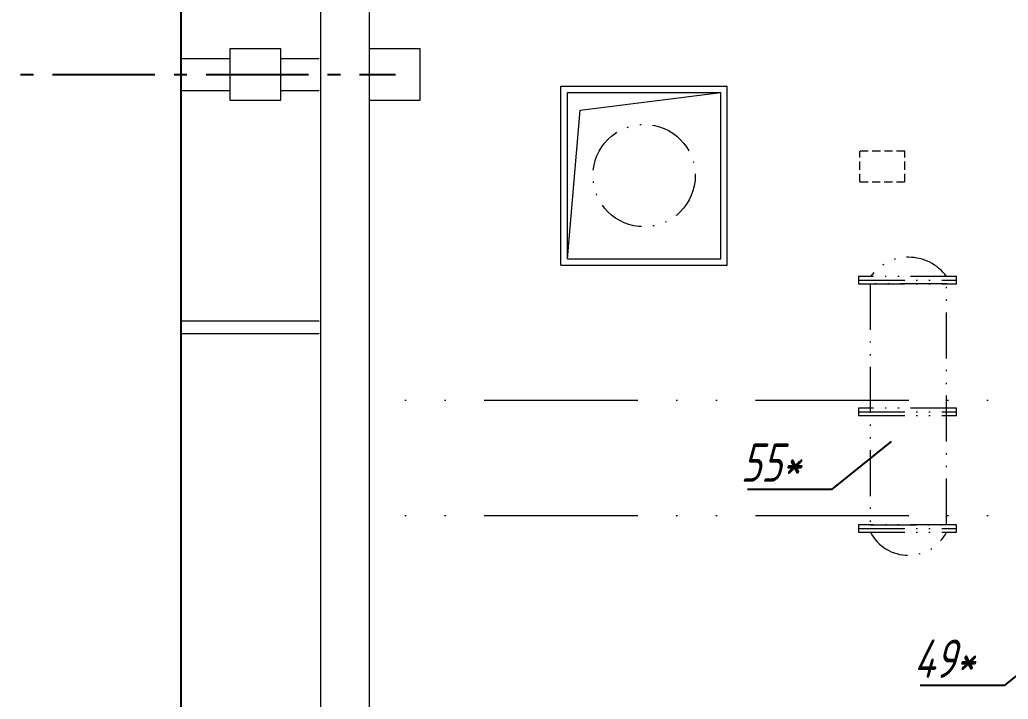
# Model space of a CAD drawing. Header units: millimetres. Extents: x -14296 to 10264, y -13087 to -5602.
# Drawn here: x -1806.7 to -1729.4, y -12940.7 to -12887.6 of the extents above; entities that cross this region are included whole.
import ezdxf
from ezdxf import colors
from ezdxf.entities.mleader import LeaderData, LeaderLine
from ezdxf.math import Vec2, Vec3

# ---------------------------------------------------------------- set-up
doc = ezdxf.new("R2010")
doc.units = ezdxf.units.MM
for name, pattern in [('ACAD_ISO12W100', [21, 12, -3, 0, -3, 0, -3]), ('gost6', [12, 8, -1.5, 1, -1.5]), ('HIDDEN', [9.525, 6.35, -3.175])]:
    doc.linetypes.add(name, pattern=pattern)
for name, color, linetype, lineweight in [('Линия выноска', 137, 'Continuous', 25), ('Осевая', 4, 'gost6', 25), ('Рамка тонкая', 5, 'Continuous', 25), ('Строительный', 251, 'Continuous', 13), ('Технологическое', 156, 'Continuous', 18)]:
    doc.layers.add(name, color=color, linetype=linetype, lineweight=lineweight)
doc.styles.add('Simplex', font='simplex.shx', dxfattribs={"width": 0.7, "oblique": 15})
doc.linetypes.add('ограждение1', pattern='A,0.25,-0.1,[133,ltypeshp.shx,S=0.1,R=0,X=-0.1,Y=0],-0.1,1', length=1.45)

# ---------------------------------------------------------------- blocks, each defined once
blk = doc.blocks.new('_None')

msp = doc.modelspace()

# ---------------------------------------------------------------- linework, layer by layer
at = {"layer": 'Осевая'}
msp.add_line((-1816.15747, -12891.87681), (-1777.35747, -12891.87681), dxfattribs=at)
at = {"layer": 'Рамка тонкая'}
msp.add_line((-1794.10313, -12977.1227), (-1794.10313, -12884.71832), dxfattribs=at)
at = {"layer": 'Строительный'}
for p, q in [((-1783.20741, -12829.07681), (-1783.20741, -13010.87681)), ((-1779.40741, -12832.87681), (-1779.40741, -13010.87681)), ((-1775.40741, -12889.87681), (-1779.40741, -12889.87681)), ((-1775.40741, -12893.87681), (-1775.40741, -12889.87681)), ((-1779.40741, -12893.87681), (-1775.40741, -12893.87681)), ((-1762.89913, -12894.66478), (-1751.90741, -12893.27804)), ((-1763.90741, -12906.27804), (-1762.89913, -12894.66478))]:
    msp.add_line(p, q, dxfattribs=at)
at = {"layer": 'Строительный', "ltscale": 100}
for p, q in [((-1786.30741, -12889.87681), (-1790.30741, -12889.87681)), ((-1790.30741, -12889.87681), (-1790.30741, -12893.87681)), ((-1786.30741, -12893.87681), (-1786.30741, -12889.87681)), ((-1794.10313, -12890.62681), (-1790.30741, -12890.62681)), ((-1794.10313, -12890.62681), (-1790.30741, -12890.62681)), ((-1786.30741, -12890.62681), (-1783.30741, -12890.62681)), ((-1786.30741, -12890.62681), (-1783.30741, -12890.62681)), ((-1794.10313, -12893.12681), (-1790.30741, -12893.12681)), ((-1786.30741, -12893.12681), (-1783.30741, -12893.12681)), ((-1790.30741, -12893.87681), (-1786.30741, -12893.87681)), ((-1794.10313, -12911.12681), (-1783.30741, -12911.12681)), ((-1794.10313, -12912.12681), (-1783.30741, -12912.12681))]:
    msp.add_line(p, q, dxfattribs=at)
at = {"layer": 'Строительный', "linetype": 'ограждение1', "ltscale": 3}
for p, q in [((-1764.40741, -12892.77804), (-1751.40741, -12892.77804)), ((-1764.40741, -12906.77804), (-1764.40741, -12892.77804)), ((-1751.40741, -12906.77804), (-1751.40741, -12892.77804)), ((-1764.40741, -12906.77804), (-1751.40741, -12906.77804))]:
    msp.add_line(p, q, dxfattribs=at)
at = {"layer": 'Строительный', "ltscale": 0.3}
for p, q in [((-1763.90741, -12893.27804), (-1751.90741, -12893.27804)), ((-1763.90741, -12906.27804), (-1763.90741, -12893.27804)), ((-1751.90741, -12906.27804), (-1751.90741, -12893.27804)), ((-1763.90741, -12906.27804), (-1751.90741, -12906.27804))]:
    msp.add_line(p, q, dxfattribs=at)
at = {"layer": 'Строительный', "linetype": 'HIDDEN', "ltscale": 0.1}
for p, q in [((-1741.03241, -12900.27681), (-1741.03241, -12897.87681)), ((-1737.53241, -12897.87681), (-1741.03241, -12897.87681)), ((-1737.53241, -12900.27681), (-1737.53241, -12897.87681)), ((-1741.03241, -12900.27681), (-1737.53241, -12900.27681))]:
    msp.add_line(p, q, dxfattribs=at)
at = {"layer": 'Строительный', "color": 0, "linetype": 'ACAD_ISO12W100'}
for p, q in [((-1419.20741, -12917.37681), (-1779.40741, -12917.37681)), ((-1419.20741, -12926.37681), (-1779.40741, -12926.37681))]:
    msp.add_line(p, q, dxfattribs=at)
at = {"layer": 'Технологическое', "linetype": 'ACAD_ISO12W100', "ltscale": 0.3}
for p, q in [((-1741.13563, -12907.95337), (-1733.47355, -12907.95337)), ((-1741.13563, -12918.25916), (-1733.47355, -12918.25916)), ((-1741.13563, -12927.3673), (-1733.47355, -12927.3673))]:
    msp.add_line(p, q, dxfattribs=at)
for points in [[(-1741.13563, -12908.24313), (-1733.47355, -12908.24313), (-1733.47355, -12907.66362), (-1741.13563, -12907.66362)], [(-1740.22303, -12927.07876), (-1734.25959, -12927.07876), (-1734.25959, -12908.24313), (-1740.22303, -12908.24313)], [(-1741.13563, -12918.54891), (-1733.47355, -12918.54891), (-1733.47355, -12917.9694), (-1741.13563, -12917.9694)], [(-1741.13563, -12927.65706), (-1733.47355, -12927.65706), (-1733.47355, -12927.07755), (-1741.13563, -12927.07755)]]:
    msp.add_lwpolyline(points, close=True, dxfattribs=at)
msp.add_circle((-1757.90741, -12899.77804), 4, dxfattribs=at)
for centre, radius, start, end in [((-1737.22821, -12909.8574), 3.69126, 36.4640327, 143.5359673), ((-1737.23659, -12926.11117), 3.35915, 207.4000812, 332.5999188)]:
    msp.add_arc(centre, radius, start, end, dxfattribs=at)

# ---------------------------------------------------------------- leaders
at = {"layer": 'Линия выноска'}
ml = msp.add_multileader_mtext('Standard', dxfattribs=at)
ml.set_content('{\\W0.7;55*}', color=2, style='Simplex')
ml.set_leader_properties()
ml.set_arrow_properties(name='NONE')
ml.build(insert=Vec2(0, 0))
ml.multileader.update_dxf_attribs({"text_left_attachment_type": 6, "text_right_attachment_type": 6, "dogleg_length": 0})
ctx = ml.context
ctx.base_point, ctx.char_height, ctx.plane_origin = Vec3(-1752.78762, -12924.3232), 3, Vec3(-1724.08407, -12947.01096)
ctx.left_attachment, ctx.right_attachment, ctx.text_align_type = 6, 6, 1
notes = []
notes.append((ctx, [(0, (1, 1, 0), (-1743.25172, -12924.3232), (-1, 0), 0, [(1, [(-1738.59593, -12920.5718)], 0, [])])]))
ctx.mtext.insert, ctx.mtext.alignment, ctx.mtext.flow_direction = Vec3(-1748.01967, -12920.7232), 2, 5
ml = msp.add_multileader_mtext('Standard', dxfattribs=at)
ml.set_content('{\\W0.7;49*}', color=2, style='Simplex')
ml.set_leader_properties()
ml.set_arrow_properties(name='NONE')
ml.build(insert=Vec2(0, 0))
ml.multileader.update_dxf_attribs({"text_left_attachment_type": 6, "text_right_attachment_type": 6, "dogleg_length": 0})
ctx = ml.context
ctx.base_point, ctx.char_height, ctx.plane_origin = Vec3(-1739.17939, -12939.65716), 3, Vec3(-1710.59068, -12962.34491)
ctx.left_attachment, ctx.right_attachment, ctx.text_align_type = 6, 6, 1
notes.append((ctx, [(0, (1, 1, 0), (-1729.75833, -12939.65716), (-1, 0), 0, [(1, [(-1725.10254, -12935.90575)], 0, [])])]))
ctx.mtext.insert, ctx.mtext.alignment, ctx.mtext.flow_direction = Vec3(-1734.46886, -12936.05716), 2, 5
for ctx, leaders in notes:
    for number, flags, end, landing, length, lines in leaders:
        leader = LeaderData()
        leader.index, (leader.has_last_leader_line, leader.has_dogleg_vector, leader.attachment_direction) = number, flags
        leader.last_leader_point, leader.dogleg_vector, leader.dogleg_length = Vec3(end), Vec3(landing), length
        for number, points, colour, breaks in lines:
            line = LeaderLine()
            line.index, line.vertices, line.color, line.breaks = number, Vec3.list(points), colors.encode_raw_color(colour), breaks
            leader.lines.append(line)
        ctx.leaders.append(leader)

doc.saveas('drawing.dxf')
